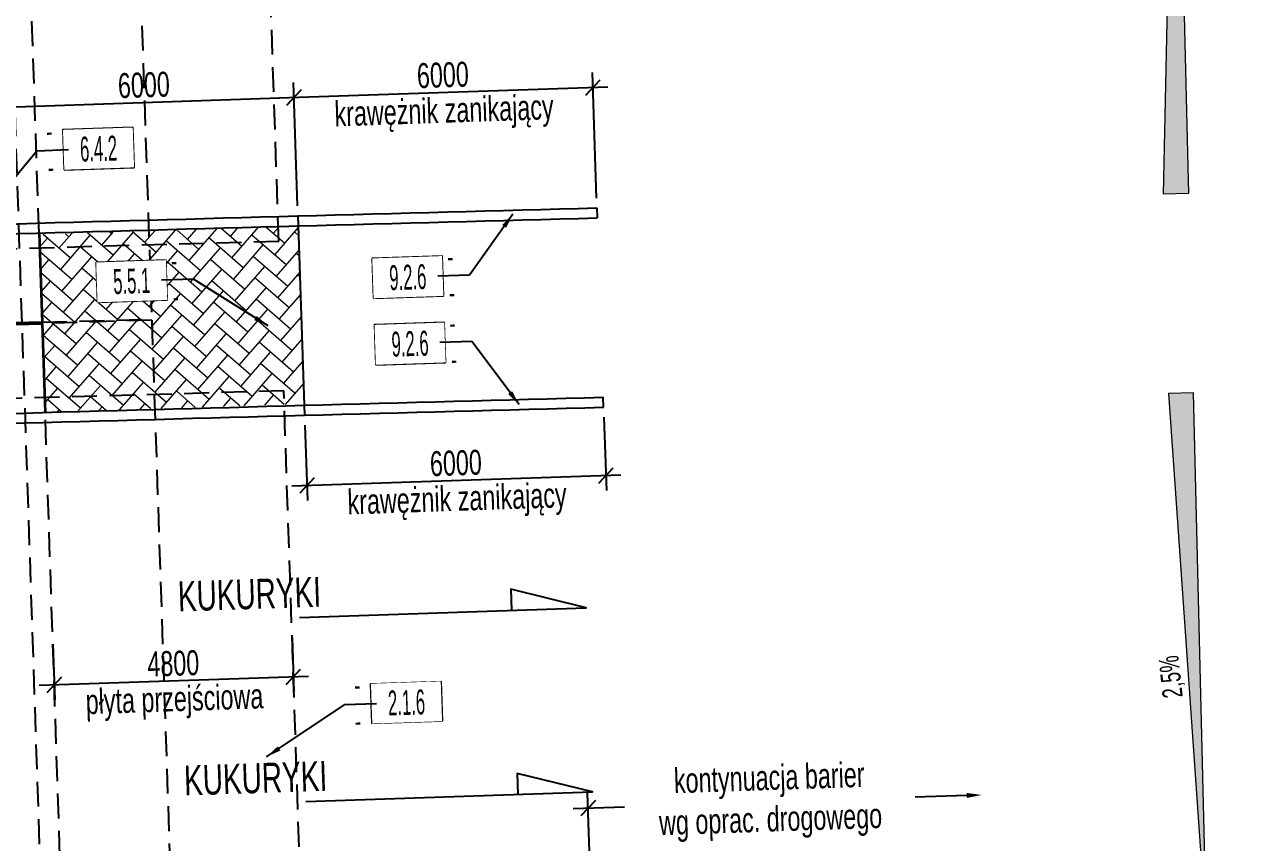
# Model space of a CAD drawing. Header units: metres. Extents: x 8395712 to 9795150, y 4166577 to 5794892.
# Drawn here: x 8418211.05 to 8418235.39, y 5772422.7 to 5772439.12 of the extents above; entities that cross this region are included whole.
import ezdxf
from ezdxf.enums import TextEntityAlignment as Align

# ---------------------------------------------------------------- set-up
doc = ezdxf.new("R2010")
doc.units = ezdxf.units.M
doc.set_wipeout_variables(frame=1)
doc.header["$PDMODE"] = 35
doc.header["$PDSIZE"] = 0.002
for name, pattern in [('CENTER', [2, 1.25, -0.25, 0.25, -0.25]), ('DASHED', [0.75, 0.5, -0.25]), ('HIDDEN', [0.375, 0.25, -0.125])]:
    doc.linetypes.add(name, pattern=pattern)
for name, color, linetype in [('00RysOpi-T', 2, 'Continuous'), ('AII_M_krawężnik', 9, 'Continuous'), ('AII_M_opisy do legendy', 2, 'Continuous'), ('AII_M_opisy kierunki', 1, 'Continuous'), ('AII_M_podpory', 1, 'Continuous')]:
    doc.layers.add(name, color=color, linetype=linetype)
for name, color, linetype, lineweight in [('AII_M_konstrukcja 0.35', 2, 'Continuous', 35), ('AII_M_kreskowanie', 8, 'Continuous', 0), ('AII_M_odwodnienie', 8, 'Continuous', 9), ('AII_M_opisy spadki', 9, 'Continuous', 18), ('AII_M_opisy wymiary', 1, 'Continuous', 25)]:
    doc.layers.add(name, color=color, linetype=linetype, lineweight=lineweight)
doc.styles.add('CDMSTYLE', font='CDMSIMPL.shx', dxfattribs={"width": 0.7, "bigfont": 'CDMBIGPL.shx'})
doc.dimstyles.new('CDM-ME200MM', dxfattribs={"dimscale": 0.2, "dimtxt": 2.5, "dimasz": 1.5, "dimexe": 1.5, "dimexo": 1, "dimgap": 0.5, "dimtad": 1, "dimdec": 0, "dimlfac": 1000, "dimrnd": 1, "dimzin": 9, "dimtxsty": 'CDMSTYLE', "dimblk": 'OBLIQUE', "dimcen": 2.5, "dimdle": 1.5, "dimclrd": 9, "dimclre": 9, "dimadec": 1, "dimazin": 2, "dimtfac": 1, "dimtdec": 0, "dimtix": 1, "dimtmove": 2, "dimatfit": 3, "dimldrblk": 'DOT', "dimfxl": 1, "dimtvp": 1, "dimtolj": 1, "dimtzin": 0, "dimlwd": 25, "dimlwe": 25, "dimarcsym": 0})
doc.dimstyles.new('CDM-ME200MM$7', dxfattribs={"dimscale": 0.2, "dimtxt": 2.5, "dimasz": 1.5, "dimexe": 1.5, "dimexo": 1, "dimgap": 0.5, "dimtad": 1, "dimdec": 0, "dimlfac": 1000, "dimrnd": 1, "dimzin": 9, "dimtxsty": 'CDMSTYLE', "dimblk": 'OBLIQUE', "dimcen": 2.5, "dimdle": 1.5, "dimclrd": 9, "dimclre": 9, "dimadec": 1, "dimazin": 2, "dimtfac": 1, "dimtdec": 0, "dimtix": 1, "dimtmove": 2, "dimatfit": 3, "dimfxl": 1, "dimtvp": 1, "dimtolj": 1, "dimtzin": 0, "dimlwd": 25, "dimlwe": 25, "dimarcsym": 0})

# ---------------------------------------------------------------- blocks, each defined once
blk = doc.blocks.new('*U11')
at = {"layer": 'AII_M_opisy kierunki', "color": 0, "lineweight": -2}
blk.add_lwpolyline([(-28.77, 0), (0, 0), (-7.5, 2.1), (-7.5, 2.1), (-7.5, 0)], dxfattribs=at)
at = {"layer": 'AII_M_opisy kierunki', "color": 2, "lineweight": -2, "style": 'CDMSTYLE', "width": 0.7}
blk.add_attdef('KIERUNEK', (-40.9, 1), '', height=3, dxfattribs=at)
blk = doc.blocks.new('A$C76382393')
at = {"layer": 'AII_M_opisy spadki'}
h = blk.add_hatch(color=254, dxfattribs=at)
h.dxf.hatch_style = 1
h.paths.add_polyline_path([(-0.2945, 17.948), (-0.114, 6.9494), (-0.614, 6.9425)])
h = blk.add_hatch(color=254, dxfattribs=at)
h.dxf.hatch_style = 1
edge = h.paths.add_edge_path()
edge.add_line((0.1321, -8.0488), (-0.0484, 2.9497))
edge.add_line((-0.0484, 2.9497), (-0.5483, 2.9402))
edge.add_line((-0.5483, 2.9402), (0.1321, -8.0488))
at = {"layer": 'AII_M_opisy spadki', "color": 8}
for points in [[(-0.2945, 17.948), (-0.114, 6.9494), (-0.614, 6.9425)], [(0.1321, -8.0488), (-0.0484, 2.9497), (-0.5483, 2.9402)]]:
    blk.add_lwpolyline(points, close=True, dxfattribs=at)
at = {"layer": 'AII_M_opisy spadki', "color": 9, "style": 'CDMSTYLE', "width": 0.7}
blk.add_text('2,5%%%', height=0.4, rotation=95.66221, dxfattribs=at).set_placement((-0.3547, -2.7235), align=Align.CENTER)
blk = doc.blocks.new('_OBLIQUE')
at = {"color": 0, "linetype": 'ByBlock'}
blk.add_line((-0.5, -0.5), (0.5, 0.5), dxfattribs=at)
blk = doc.blocks.new('*D138')
at = {"layer": 'AII_M_opisy wymiary', "color": 9, "linetype": 'ByBlock', "lineweight": 25, "transparency": 16777216}
for p, q in [((8418216.531, 5772435.476), (8418216.448, 5772437.95)), ((8418210.162, 5772437.439), (8418216.758, 5772437.661)), ((8418210.533, 5772435.309), (8418210.452, 5772437.749))]:
    blk.add_line(p, q, dxfattribs=at)
at = {"layer": 'Defpoints', "color": 0, "linetype": 'ByBlock', "lineweight": 25, "transparency": 16777216}
for p in [(8418216.458, 5772437.651), (8418216.538, 5772435.276), (8418210.54, 5772435.109)]:
    blk.add_point(p, dxfattribs=at)
at = {"layer": 'AII_M_opisy wymiary', "color": 9, "linetype": 'ByBlock', "lineweight": 25, "transparency": 16777216, "xscale": 0.3, "yscale": 0.3, "zscale": 0.3}
for p, rotation in [((8418216.458, 5772437.651), 1.92062245079579), ((8418210.462, 5772437.45), 181.9206224507958)]:
    blk.add_blockref('_OBLIQUE', p, dxfattribs=dict(at, rotation=rotation))
at = {"layer": 'AII_M_opisy wymiary', "color": 0, "linetype": 'ByBlock', "lineweight": 25, "transparency": 16777216, "insert": (8418213.448, 5772437.9), "char_height": 0.5, "attachment_point": 5, "rotation": 1.9206, "style": 'CDMSTYLE'}
blk.add_mtext('\\A1;6000', dxfattribs=at)
blk = doc.blocks.new('_DOT')
at = {"color": 0, "linetype": 'ByBlock'}
blk.add_line((-0.5, 0), (-1, 0), dxfattribs=at)
at = {"color": 0, "linetype": 'ByBlock', "const_width": 0.5}
blk.add_lwpolyline([(-0.25, 0, 1), (0.25, 0, 1)], format="xyb", close=True, dxfattribs=at)
blk = doc.blocks.new('*D139')
at = {"layer": 'AII_M_opisy wymiary', "color": 9, "linetype": 'ByBlock', "lineweight": 25, "transparency": 16777216}
for p, q in [((8418222.529, 5772435.633), (8418222.445, 5772438.152)), ((8418216.158, 5772437.641), (8418222.754, 5772437.862)), ((8418216.531, 5772435.476), (8418216.448, 5772437.95))]:
    blk.add_line(p, q, dxfattribs=at)
at = {"layer": 'Defpoints', "color": 0, "linetype": 'ByBlock', "lineweight": 25, "transparency": 16777216}
for p in [(8418222.455, 5772437.852), (8418222.536, 5772435.433), (8418216.538, 5772435.276)]:
    blk.add_point(p, dxfattribs=at)
at = {"layer": 'AII_M_opisy wymiary', "color": 9, "linetype": 'ByBlock', "lineweight": 25, "transparency": 16777216, "xscale": 0.3, "yscale": 0.3, "zscale": 0.3}
for p, rotation in [((8418216.458, 5772437.651), 181.9206224507958), ((8418222.455, 5772437.852), 1.92062245079579)]:
    blk.add_blockref('_OBLIQUE', p, dxfattribs=dict(at, rotation=rotation))
at = {"layer": 'AII_M_opisy wymiary', "color": 0, "linetype": 'ByBlock', "lineweight": 25, "transparency": 16777216, "char_height": 0.5, "attachment_point": 5, "rotation": 1.9206, "style": 'CDMSTYLE'}
for s, insert in [('\\A1;6000', (8418219.445, 5772438.101)), ('\\A1;krawężnik zanikający', (8418219.471, 5772437.318))]:
    blk.add_mtext(s, dxfattribs=dict(at, insert=insert))
blk = doc.blocks.new('*D163')
at = {"layer": 'AII_M_opisy wymiary', "color": 9, "linetype": 'ByBlock', "lineweight": 25, "transparency": 16777216}
for p, q in [((8418222.676, 5772431.237), (8418222.726, 5772429.768)), ((8418216.679, 5772431.077), (8418216.729, 5772429.567)), ((8418223.015, 5772430.078), (8418216.419, 5772429.857))]:
    blk.add_line(p, q, dxfattribs=at)
at = {"layer": 'Defpoints', "color": 0, "linetype": 'ByBlock', "lineweight": 25, "transparency": 16777216}
for p in [(8418216.672, 5772431.277), (8418222.67, 5772431.437), (8418216.719, 5772429.867)]:
    blk.add_point(p, dxfattribs=at)
at = {"layer": 'AII_M_opisy wymiary', "color": 9, "linetype": 'ByBlock', "lineweight": 25, "transparency": 16777216, "xscale": 0.3, "yscale": 0.3, "zscale": 0.3}
for p, rotation in [((8418216.719, 5772429.867), 181.9206224507958), ((8418222.716, 5772430.068), 1.92062245079579)]:
    blk.add_blockref('_OBLIQUE', p, dxfattribs=dict(at, rotation=rotation))
at = {"layer": 'AII_M_opisy wymiary', "color": 0, "linetype": 'ByBlock', "lineweight": 25, "transparency": 16777216, "char_height": 0.5, "attachment_point": 5, "rotation": 1.9206, "style": 'CDMSTYLE'}
for s, insert in [('\\A1;6000', (8418219.706, 5772430.317)), ('\\A1;krawężnik zanikający', (8418219.732, 5772429.534))]:
    blk.add_mtext(s, dxfattribs=dict(at, insert=insert))
blk = doc.blocks.new('*D168')
at = {"layer": 'AII_M_opisy wymiary', "color": 9, "lineweight": 25, "transparency": 16777216}
for p, q in [((8418222.462, 5772420.329), (8418222.349, 5772423.696)), ((8418229.954, 5772423.651), (8418228.922, 5772423.616)), ((8418222.059, 5772423.386), (8418223.092, 5772423.42))]:
    blk.add_line(p, q, dxfattribs=at)
blk.add_solid([(8418229.952, 5772423.701), (8418229.956, 5772423.601), (8418230.254, 5772423.661)], dxfattribs=at)
at = {"layer": 'Defpoints', "color": 0, "lineweight": 25, "transparency": 16777216}
for p in [(8418230.173, 5772426.062), (8418230.254, 5772423.661), (8418222.469, 5772420.129)]:
    blk.add_point(p, dxfattribs=at)
at = {"layer": 'AII_M_opisy wymiary', "color": 9, "lineweight": 25, "transparency": 16777216, "xscale": 0.3, "yscale": 0.3, "zscale": 0.3, "rotation": 181.9206224705968}
blk.add_blockref('_OBLIQUE', (8418222.359, 5772423.396), dxfattribs=at)
at = {"layer": 'AII_M_opisy wymiary', "color": 0, "lineweight": 25, "transparency": 16777216, "insert": (8418226.007, 5772423.518), "char_height": 0.5, "attachment_point": 5, "rotation": 1.9206, "style": 'CDMSTYLE'}
blk.add_mtext('\\A1;kontynuacja barier \\Pwg oprac. drogowego', dxfattribs=at)
blk = doc.blocks.new('OpiNum01')
at = {"layer": 'AII_M_opisy do legendy', "color": 0, "linetype": 'Continuous'}
blk.add_lwpolyline([(-3.5, -2), (3.5, -2), (3.5, 2), (-3.5, 2)], close=True, dxfattribs=at)
at = {"color": 9, "linetype": 'Continuous', "lineweight": 25, "style": 'CDMSTYLE', "width": 0.7, "flags": 1}
for tag, p in [('NAZWAPOL', (-4.1, -6.8)), ('NAZWAANG', (-4.1, -10.48)), ('SPECYF', (-4.1, -14.15)), ('ID', (-4.1, -17.82)), ('BAZA', (-4.1, -21.5)), ('RYSUNEK', (-4.1, -25.17))]:
    blk.add_attdef(tag, p, '', height=2, dxfattribs=at)
at = {"layer": 'AII_M_opisy do legendy', "linetype": 'Continuous', "lineweight": -2, "style": 'CDMSTYLE', "width": 0.5}
blk.add_attdef('NR', text='', height=2.5, dxfattribs=at).set_placement((0, 0), align=Align.MIDDLE)
at = {"color": 0, "linetype": 'Continuous'}
blk.add_wipeout([(-3.5, -2), (3.5, -2), (3.5, 2), (-3.5, 2)], dxfattribs=at).dxf.layer = 'AII_M_opisy do legendy'
blk = doc.blocks.new('OpiTxt01')
at = {"color": 0, "linetype": 'Continuous', "lineweight": 20, "style": 'CDMSTYLE', "width": 0.7}
blk.add_attdef('TEKST_GORNY', (1, 0.89), '', height=2, dxfattribs=at)
at = {"color": 0, "linetype": 'Continuous', "lineweight": -2, "style": 'CDMSTYLE', "width": 0.7}
blk.add_attdef('TEKST_DOLNY', (1.05, -2.73), '', height=2, dxfattribs=at)
blk = doc.blocks.new('*D178')
at = {"layer": 'AII_M_opisy wymiary', "color": 9, "linetype": 'ByBlock', "lineweight": 25, "transparency": 16777216}
for p, q in [((8418211.623, 5772426.686), (8418211.661, 5772425.567)), ((8418216.421, 5772426.818), (8418216.458, 5772425.728)), ((8418216.748, 5772426.038), (8418211.351, 5772425.857))]:
    blk.add_line(p, q, dxfattribs=at)
at = {"layer": 'Defpoints', "color": 0, "linetype": 'ByBlock', "lineweight": 25, "transparency": 16777216}
for p in [(8418211.616, 5772426.886), (8418216.415, 5772427.018), (8418211.65, 5772425.867)]:
    blk.add_point(p, dxfattribs=at)
at = {"layer": 'AII_M_opisy wymiary', "color": 9, "linetype": 'ByBlock', "lineweight": 25, "transparency": 16777216, "xscale": 0.3, "yscale": 0.3, "zscale": 0.3}
for p, rotation in [((8418216.448, 5772426.028), 1.92062245079579), ((8418211.65, 5772425.867), 181.9206224507958)]:
    blk.add_blockref('_OBLIQUE', p, dxfattribs=dict(at, rotation=rotation))
at = {"layer": 'AII_M_opisy wymiary', "color": 0, "linetype": 'ByBlock', "lineweight": 25, "transparency": 16777216, "char_height": 0.5, "attachment_point": 5, "rotation": 1.9206, "style": 'CDMSTYLE'}
for s, insert in [('\\A1;4800', (8418214.038, 5772426.297)), ('\\A1;płyta przejściowa', (8418214.064, 5772425.514))]:
    blk.add_mtext(s, dxfattribs=dict(at, insert=insert))
blk = doc.blocks.new('przyczolek_os4')
at = {"color": 1, "linetype": 'DASHED', "lineweight": 25, "elevation": 0}
for points in [[(73.699, 65.534), (76.699, 65.516)], [(77.499, 65.512), (79.699, 65.499)]]:
    blk.add_lwpolyline(points, dxfattribs=at)
at = {"color": 1, "linetype": 'DASHED', "lineweight": 25}
for points in [[(76.699, 65.496), (73.699, 65.514)], [(79.699, 65.479), (77.499, 65.492)]]:
    blk.add_lwpolyline(points, dxfattribs=at)
at = {"color": 1, "linetype": 'ByBlock', "lineweight": 25}
for points in [[(76.699, 65.496), (76.699, 65.516)], [(77.499, 65.492), (77.499, 65.512)]]:
    blk.add_lwpolyline(points, dxfattribs=at)
at = {"layer": 'AII_M_odwodnienie', "linetype": 'CENTER', "extrusion": (0, 0, -1)}
blk.add_arc((-38.199, -6934.386), 6985.05, 90.3158119, 90.3354912, dxfattribs=at)
at = {"layer": 'AII_M_podpory', "linetype": 'DASHED', "lineweight": 35}
for points in [[(73.699, 80.674, -0.000137), (76.599, 80.659, -0.0001)], [(73.699, 50.374, -0.000137), (76.599, 50.359, -0.0001)]]:
    blk.add_lwpolyline(points, format="xyb", dxfattribs=at)
for points in [[(73.699, 65.534), (73.699, 80.674)], [(73.699, 50.374), (73.699, 65.514)]]:
    blk.add_lwpolyline(points, dxfattribs=at)
at = {"layer": 'AII_M_podpory', "linetype": 'DASHED', "lineweight": 35, "elevation": 0}
for points in [[(76.699, 80.658, -0.000283), (84.319, 80.612)], [(76.699, 50.358, -0.000283), (84.319, 50.312)]]:
    blk.add_lwpolyline(points, format="xyb", dxfattribs=at)
at = {"layer": 'AII_M_podpory', "color": 1, "linetype": 'DASHED', "lineweight": 25, "elevation": 0}
for points in [[(84.319, 80.612), (84.319, 76.612), (79.699, 76.641), (79.699, 65.499)], [(82.299, 66.974), (82.299, 80.624)], [(82.299, 66.975), (76.707, 67.006)], [(79.699, 65.479), (79.699, 54.341)], [(82.299, 63.975), (76.69, 64.006)], [(82.299, 50.323), (82.299, 63.974)], [(84.319, 50.312), (84.319, 54.312), (79.699, 54.341)]]:
    blk.add_lwpolyline(points, dxfattribs=at)
at = {"layer": 'AII_M_podpory', "color": 1, "linetype": 'HIDDEN', "lineweight": 25}
for points in [[(79.099, 80.443), (75.199, 80.468)], [(75.199, 80.468), (75.199, 50.567)], [(84.119, 80.411), (84.116, 79.408), (79.116, 79.443)], [(84.119, 80.411), (79.119, 80.443)], [(79.096, 79.443), (76.196, 79.461)], [(76.199, 79.461), (76.199, 51.561)], [(76.199, 51.561), (79.099, 51.543)], [(79.119, 51.543), (84.122, 51.513)]]:
    blk.add_lwpolyline(points, dxfattribs=at)
at = {"layer": 'AII_M_podpory', "color": 8, "linetype": 'DASHED', "lineweight": 25}
for points in [[(77.099, 65.509), (77.099, 80.456)], [(88.119, 79.886), (88.119, 80.386)], [(77.499, 67.304), (77.499, 79.953)], [(79.098, 79.943), (77.499, 79.953)], [(88.119, 79.886), (79.118, 79.943)], [(77.099, 50.555), (77.099, 65.499)], [(77.499, 51.053), (77.499, 63.704)], [(88.119, 50.485), (88.119, 50.985)]]:
    blk.add_lwpolyline(points, dxfattribs=at)
at = {"layer": 'AII_M_podpory', "color": 1, "linetype": 'HIDDEN', "lineweight": 25, "elevation": 0}
for points in [[(79.096, 79.443), (79.099, 80.443)], [(79.116, 79.443), (79.119, 80.443)], [(79.099, 50.543), (79.099, 51.543)], [(79.119, 50.543), (79.119, 51.543)], [(84.119, 50.513), (84.122, 51.513)], [(75.199, 50.567), (79.099, 50.543)], [(79.119, 50.543), (84.119, 50.513)]]:
    blk.add_lwpolyline(points, dxfattribs=at)
at = {"layer": 'AII_M_podpory', "color": 8, "linetype": 'DASHED', "lineweight": 25, "extrusion": (0, 0, -1)}
for centre, radius, start, end in [((-38.199, -6904.986), 6985.55, 90.3356312, 90.4094495), ((-38.199, -6934.386), 6985.55, 90.322342, 90.3354672), ((-38.199, -6934.386), 6985.55, 90.3356312, 90.4094495), ((-38.199, -6934.386), 6985.05, 90.3356552, 90.4094789)]:
    blk.add_arc(centre, radius, start, end, dxfattribs=at)

msp = doc.modelspace()

# ---------------------------------------------------------------- hatches: boundary and pattern name
at = {"layer": 'AII_M_kreskowanie', "linetype": 'ByBlock', "lineweight": 25}
h = msp.add_hatch(dxfattribs=at)
h.set_pattern_fill('GRASS', color=256, scale=0.05)
h.set_pattern_definition([(91.92062, (8417820.252, 5772544.7308), (-0.9276184, 0.8674239), [0.238125, -1.5579262]), (46.92062, (8417820.252, 5772544.7308), (-0.9276184, 0.867424), [0.238125, -1.031875]), (136.92062, (8417820.252, 5772544.7308), (-0.867424, -0.9276184), [0.238125, -1.031875])])
h.paths.add_polyline_path([(8418132.7479, 5772445.4555), (8418123.2492, 5772445.2983, 0.4155548), (8418122.229, 5772446.2823), (8418121.0292, 5772446.2579, 0.0776354), (8418120.7253, 5772446.204), (8418115.0512, 5772444.2587), (8418113.4342, 5772453.7471), (8418117.6281, 5772455.185, -0.0780443), (8418120.8357, 5772455.7559), (8418122.0355, 5772455.7804, -0.4153554)])
h.paths.add_polyline_path([(8418119.2619, 5772404.7433), (8418113.4957, 5772406.3483), (8418116.0202, 5772415.5068), (8418121.8012, 5772413.8976, 0.0770016), (8418122.1053, 5772413.8616), (8418123.3045, 5772413.9047, 0.413512), (8418124.268, 5772414.9376), (8418133.7603, 5772415.322, -0.4153554), (8418123.6456, 5772404.4108), (8418123.6456, 5772404.4108), (8418122.4464, 5772404.3678, -0.0767977)])
h.paths.add_polyline_path([(8418229.6535, 5772419.3189), (8418223.9965, 5772417.3155, -0.0784483), (8418223.6899, 5772417.2585), (8418222.4903, 5772417.2258, -0.414703), (8418221.4634, 5772418.1999), (8418211.5173, 5772417.9207, 0.4140306), (8418222.761, 5772407.2795), (8418223.9606, 5772407.3121, 0.0784483), (8418227.3181, 5772407.9362), (8418232.4895, 5772409.7677)])
at = {"layer": 'AII_M_kreskowanie', "linetype": 'ByBlock'}
h = msp.add_hatch(dxfattribs=at)
h.set_pattern_fill('AR-HBONE', color=256, scale=0.003, angle=2)
h.set_pattern_definition([(48.92062, (8418136.1468, 5772365.06852), (-0.0294729, 0.4300435), [0.9144, -0.3048]), (138.92062, (8418136.34708, 5772365.29828), (-0.0294729, 0.4300435), [0.9144, -0.3048])])
h.paths.add_polyline_path([(8418216.6118, 5772433.3482), (8418216.5445, 5772435.0748), (8418211.3476, 5772434.9005), (8418211.486, 5772431.3342), (8418216.6641, 5772431.5079)])

# ---------------------------------------------------------------- linework, layer by layer
at = {"color": 1, "linetype": 'ByBlock', "lineweight": 25}
for points in [[(8418222.5357, 5772435.4351), (8418222.5424, 5772435.2352)], [(8418222.6697, 5772431.4373), (8418222.663, 5772431.6372)]]:
    msp.add_lwpolyline(points, dxfattribs=at)
at = {"layer": 'AII_M_konstrukcja 0.35'}
for points in [[(8418211.3465, 5772434.9316), (8418211.4066, 5772433.1408)], [(8418211.4066, 5772433.1408), (8418210.6069, 5772433.1186)], [(8418210.6075, 5772433.0986), (8418211.4072, 5772433.1208)], [(8418211.4072, 5772433.1208), (8418211.4672, 5772431.3336)]]:
    msp.add_lwpolyline(points, dxfattribs=at)
at = {"layer": 'AII_M_krawężnik', "color": 8}
msp.add_lwpolyline([(8418216.5378, 5772435.2747), (8418216.6719, 5772431.2769)], dxfattribs=at)
at = {"layer": 'AII_M_krawężnik', "color": 1, "extrusion": (0, 0, -1)}
for radius, start, end in [(7002, 88.39441597, 88.49260912), (6998, 88.39459605, 88.49284532)]:
    msp.add_arc((-8418406.7296, 5765435.8582), radius, start, end, dxfattribs=at)
at = {"layer": 'AII_M_krawężnik', "color": 8, "extrusion": (0, 0, -1)}
for radius, start, end in [(7001.8, 88.39442497, 88.49262092), (6998.2, 88.39458704, 88.49283351)]:
    msp.add_arc((-8418406.7296, 5765435.8582), radius, start, end, dxfattribs=at)
at = {"layer": 'AII_M_opisy wymiary', "color": 1, "linetype": 'ByBlock', "lineweight": 40}
msp.add_circle((8418171.8303, 5772432.124), 22459.4841, dxfattribs=at)

# ---------------------------------------------------------------- block references
at = {"layer": 'AII_M_opisy kierunki', "lineweight": 25, "xscale": 0.2000000000000001, "yscale": 0.2000000000000001, "zscale": 0.2000000000000001, "rotation": 1.920622450450319}
for p in [(8418222.3226, 5772427.4158), (8418222.4464, 5772423.7236)]:
    msp.add_blockref('*U11', p, dxfattribs=at).add_auto_attribs({'KIERUNEK': 'KUKURYKI'})
at = {"layer": 'AII_M_opisy wymiary', "color": 1, "linetype": 'ByBlock', "lineweight": 40, "rotation": 0.4663577517621939}
msp.add_blockref('A$C76382393', (8418234.5732, 5772428.7766), dxfattribs=at)
at = {"layer": 'Defpoints', "color": 250, "linetype": 'Continuous', "lineweight": 0, "xscale": 0.2, "yscale": 0.2, "zscale": 0.2, "rotation": 1.920622441013415}
msp.add_blockref('OpiTxt01', (8418211.2994, 5772436.5839), dxfattribs=at).add_auto_attribs({'TEKST_GORNY': '-', 'TEKST_DOLNY': '-'})
at = {"layer": 'Defpoints', "color": 250, "linetype": 'Continuous', "lineweight": 0}
ref = msp.add_blockref('OpiTxt01', (8418218.1168, 5772425.4961), dxfattribs=dict(at, xscale=-0.2, yscale=0.2, zscale=0.2, rotation=1.920622229515221))
ref.add_attrib('TEKST_GORNY', '-', (8418217.671, 5772425.6601), dxfattribs={"layer": '0', "color": 0, "linetype": 'Continuous', "lineweight": 20, "height": 0.4, "rotation": 1.92062, "style": 'CDMSTYLE', "width": 0.7})
ref.add_attrib('TEKST_DOLNY', '-', (8418217.6855, 5772424.935), dxfattribs={"layer": '0', "color": 0, "linetype": 'Continuous', "lineweight": -2, "height": 0.4, "rotation": 1.92062, "style": 'CDMSTYLE', "width": 0.7})

# ---------------------------------------------------------------- dimensions: what is measured, and where the dimension line sits
at = {"layer": 'AII_M_opisy wymiary', "color": 1, "linetype": 'ByBlock', "lineweight": 25}
for base, p1, p2, text, picture, middle in [((8418222.4546, 5772437.8517), (8418216.5378, 5772435.276), (8418222.5357, 5772435.433), '<>\\Xkrawężnik zanikający', '*D139', (8418219.4564, 5772437.7512)), ((8418216.7192, 5772429.867), (8418222.6697, 5772431.4373), (8418216.6719, 5772431.2769), '<>\\Xkrawężnik zanikający', '*D163', (8418219.7174, 5772429.9676)), ((8418211.6505, 5772425.8667), (8418216.4148, 5772427.0183), (8418211.6163, 5772426.886), '<>\\Xpłyta przejściowa', '*D178', (8418214.0492, 5772425.9472))]:
    dim = msp.add_linear_dim(base=base, p1=p1, p2=p2, angle=1.92062, text=text, dimstyle='CDM-ME200MM', dxfattribs=at)
    dim.commit()
    dim.dimension.update_dxf_attribs({"geometry": picture, "text_midpoint": middle})
dim = msp.add_linear_dim(base=(8418216.4582, 5772437.6506), p1=(8418210.5401, 5772435.1092), p2=(8418216.5378, 5772435.276), angle=1.92062, dimstyle='CDM-ME200MM', dxfattribs=at)
dim.commit()
dim.dimension.update_dxf_attribs({"geometry": '*D138', "text_midpoint": (8418213.4482, 5772437.8999)})
at = {"layer": 'AII_M_opisy wymiary', "color": 1, "lineweight": 25}
dim = msp.add_linear_dim(base=(8418230.2539, 5772423.6606), p1=(8418222.4689, 5772420.1292), p2=(8418230.1734, 5772426.0624), angle=181.92062, text='kontynuacja barier \\Pwg oprac. drogowego', dimstyle='CDM-ME200MM', override={"dimblk1": 'OBLIQUE', "dimsah": 1, "dimse2": 1}, dxfattribs=at)
dim.commit()
dim.dimension.update_dxf_attribs({"geometry": '*D168', "text_midpoint": (8418226.0068, 5772423.5182), "dimtype": 160})

# ---------------------------------------------------------------- next in the draw order: block references
at = {"layer": '00RysOpi-T', "color": 1, "linetype": 'Continuous', "lineweight": 0, "xscale": 0.2, "yscale": 0.2, "zscale": 0.2}
for p, rotation, values in [((8418212.5387, 5772436.6254), 1.920622441013415, {'NR': '6.4.2'}), ((8418218.7426, 5772434.0471), 1.920622524064406, {'NR': '9.2.6'}), ((8418218.7874, 5772432.7132), 1.920622524064406, {'NR': '9.2.6'})]:
    msp.add_blockref('OpiNum01', p, dxfattribs=dict(at, rotation=rotation)).add_auto_attribs(values)

# ---------------------------------------------------------------- next in the draw order: block references
at = {"color": 1, "linetype": 'ByBlock', "lineweight": 25, "rotation": 1.920622450795584}
msp.add_blockref('przyczolek_os4', (8418136.1468, 5772365.0685), dxfattribs=at)
at = {"layer": 'Defpoints', "color": 250, "linetype": 'Continuous', "lineweight": 0, "xscale": 0.2, "yscale": 0.2, "zscale": 0.2, "rotation": 1.920622524064406}
for p in [(8418219.3423, 5772434.0672), (8418219.387, 5772432.7333)]:
    msp.add_blockref('OpiTxt01', p, dxfattribs=at).add_auto_attribs({'TEKST_GORNY': '-', 'TEKST_DOLNY': '-'})

# ---------------------------------------------------------------- next in the draw order: leaders
at = {"layer": '00RysOpi-T', "color": 9, "linetype": 'Continuous', "lineweight": 0}
for points in [[(8418210.3307, 5772435.4141, -0.0069), (8418211.2994, 5772436.5839), (8418211.9391, 5772436.6053)], [(8418220.8476, 5772435.311), (8418219.9819, 5772434.0887), (8418219.3423, 5772434.0672)], [(8418220.9757, 5772431.4908), (8418220.0267, 5772432.7547), (8418219.387, 5772432.7333)]]:
    msp.add_leader(points, dimstyle='CDM-ME200MM$7', dxfattribs=at)

# ---------------------------------------------------------------- next in the draw order: block references
at = {"layer": '00RysOpi-T', "color": 1, "linetype": 'Continuous', "lineweight": 0, "xscale": 0.2, "yscale": 0.2, "zscale": 0.2, "rotation": 1.920622613608618}
msp.add_blockref('OpiNum01', (8418213.2044, 5772433.9657), dxfattribs=at).add_auto_attribs({'NR': '5.5.1'})
at = {"layer": '00RysOpi-T', "color": 1, "linetype": 'Continuous', "lineweight": 0}
ref = msp.add_blockref('OpiNum01', (8418218.7164, 5772425.5162), dxfattribs=dict(at, xscale=-0.2, yscale=0.2, zscale=0.2, rotation=1.920622229515221))
ref.add_attrib('NR', '2.1.6', dxfattribs={"layer": 'AII_M_opisy do legendy', "linetype": 'Continuous', "lineweight": -2, "height": 0.5, "rotation": 1.92062, "style": 'CDMSTYLE', "width": 0.5}).set_placement((8418218.7164, 5772425.5162), align=Align.MIDDLE)

# ---------------------------------------------------------------- next in the draw order: block references
at = {"layer": 'Defpoints', "color": 250, "linetype": 'Continuous', "lineweight": 0, "xscale": 0.2, "yscale": 0.2, "zscale": 0.2, "rotation": 1.920622613608618}
msp.add_blockref('OpiTxt01', (8418213.804, 5772433.9858), dxfattribs=at).add_auto_attribs({'TEKST_GORNY': '-', 'TEKST_DOLNY': '-'})

# ---------------------------------------------------------------- next in the draw order: leaders
at = {"layer": '00RysOpi-T', "color": 9, "linetype": 'Continuous', "lineweight": 0}
for points in [[(8418215.9408, 5772433.0684), (8418214.4437, 5772434.0073), (8418213.804, 5772433.9858)], [(8418215.9104, 5772424.4265), (8418217.4771, 5772425.4746), (8418218.1168, 5772425.4961)]]:
    msp.add_leader(points, dimstyle='CDM-ME200MM$7', dxfattribs=at)

doc.saveas('drawing.dxf')
